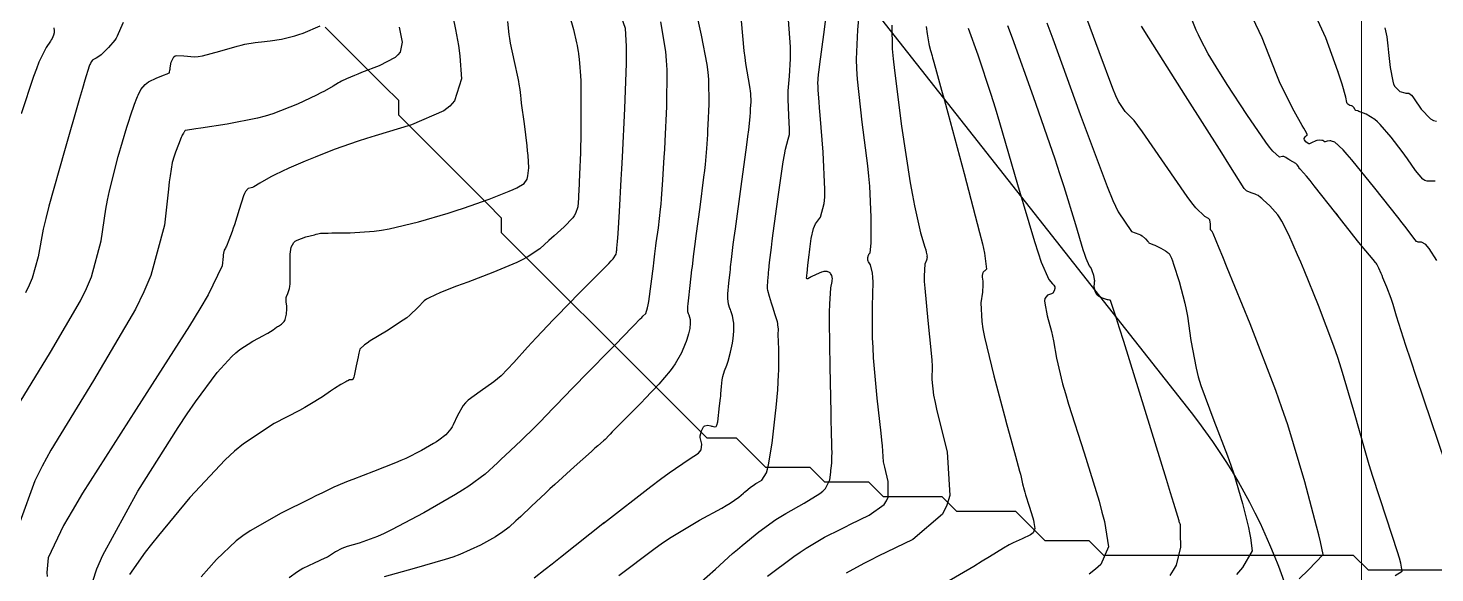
# Model space of a CAD drawing. Header units: metres. Extents: x 837475 to 838479, y 1189012 to 1191015.
# Drawn here: x 837785.8 to 837881.5, y 1189680.1 to 1189717.2 of the extents above; entities that cross this region are included whole.
import ezdxf

# ---------------------------------------------------------------- set-up
doc = ezdxf.new("R2010")
doc.units = ezdxf.units.M
doc.header["$LTSCALE"] = 0.3
doc.layers.add('COORD', color=7, linetype='Continuous', lineweight=20)
for name, color, linetype in [('COTAS 10', 1, 'Continuous'), ('COTAS INT', 252, 'Continuous'), ('DRENAJE', 5, 'Continuous'), ('VIA2', 121, 'Continuous')]:
    doc.layers.add(name, color=color, linetype=linetype)

msp = doc.modelspace()

# ---------------------------------------------------------------- linework, layer by layer
at = {"layer": 'COORD'}
msp.add_line((837876.514, 1189013.872), (837876.514, 1191013.872), dxfattribs=at)
at = {"layer": 'COTAS 10'}
for points in [[(837831.424, 1189679.346), (837832.56, 1189680.334), (837833.733, 1189681.398), (837834.054, 1189681.677), (837834.374, 1189681.949), (837835.514, 1189682.875), (837836.676, 1189683.712), (837837.009, 1189683.929), (837837.347, 1189684.138), (837838.61, 1189684.84), (837839.665, 1189685.482), (837839.872, 1189685.653), (837840.042, 1189685.823), (837840.351, 1189686.413), (837840.412, 1189686.94), (837840.426, 1189687.07), (837840.439, 1189687.193), (837840.474, 1189687.577), (837840.492, 1189687.951), (837840.494, 1189688.068), (837840.495, 1189688.19), (837840.486, 1189688.678), (837840.457, 1189689.83), (837840.446, 1189690.371), (837840.432, 1189691.008), (837840.369, 1189694.11), (837840.332, 1189697.206), (837840.335, 1189697.839), (837840.344, 1189698.376), (837840.425, 1189699.503), (837840.507, 1189699.931), (837840.517, 1189700.027), (837840.521, 1189700.113), (837840.489, 1189700.339), (837840.398, 1189700.48), (837840.365, 1189700.511), (837840.328, 1189700.539), (837840.168, 1189700.613), (837839.942, 1189700.613), (837839.864, 1189700.595), (837839.78, 1189700.569), (837839.418, 1189700.409), (837839.082, 1189700.235), (837839.015, 1189700.201), (837838.958, 1189700.172), (837838.842, 1189700.115), (837838.805, 1189700.104), (837838.797, 1189700.104), (837838.791, 1189700.105), (837838.777, 1189700.116), (837838.772, 1189700.132), (837838.771, 1189700.136), (837838.771, 1189700.139), (837838.77, 1189700.148), (837838.784, 1189700.288), (837838.792, 1189700.374), (837838.803, 1189700.48), (837838.857, 1189701.036), (837838.93, 1189701.736), (837838.953, 1189701.933), (837838.977, 1189702.131), (837839.071, 1189702.859), (837839.229, 1189703.531), (837839.293, 1189703.693), (837839.366, 1189703.845), (837839.703, 1189704.311), (837839.971, 1189705.233), (837840, 1189705.673), (837840.011, 1189706.194), (837839.886, 1189708.742), (837839.685, 1189711.256), (837839.646, 1189711.755), (837839.615, 1189712.169), (837839.564, 1189712.953), (837839.558, 1189713.163), (837839.556, 1189713.215), (837839.552, 1189713.264), (837839.536, 1189713.421), (837839.586, 1189714.015), (837839.625, 1189714.34), (837839.675, 1189714.735), (837839.945, 1189716.741), (837840.222, 1189718.879)], [(837881.655, 1189701.348), (837881.122, 1189702.182), (837881.002, 1189702.335), (837880.892, 1189702.454), (837880.595, 1189702.6), (837880.38, 1189702.596), (837880.323, 1189702.621), (837880.267, 1189702.657), (837880.076, 1189702.877), (837879.558, 1189703.577), (837879.296, 1189703.914), (837878.984, 1189704.314), (837877.43, 1189706.279), (837875.866, 1189708.204), (837875.546, 1189708.58), (837875.276, 1189708.887), (837874.712, 1189709.428), (837874.486, 1189709.494), (837874.429, 1189709.501), (837874.374, 1189709.504), (837874.197, 1189709.477), (837874.061, 1189709.442), (837874.032, 1189709.44), (837874.008, 1189709.441), (837873.953, 1189709.475), (837873.892, 1189709.52), (837873.864, 1189709.529), (837873.831, 1189709.536), (837873.672, 1189709.551), (837873.479, 1189709.528), (837873.426, 1189709.512), (837873.372, 1189709.492), (837873.176, 1189709.385), (837872.989, 1189709.311), (837872.94, 1189709.311), (837872.893, 1189709.321), (837872.733, 1189709.43), (837872.635, 1189709.586), (837872.627, 1189709.624), (837872.626, 1189709.66), (837872.693, 1189709.773), (837872.786, 1189709.861), (837872.803, 1189709.882), (837872.816, 1189709.9), (837872.828, 1189709.954), (837872.683, 1189710.22), (837872.596, 1189710.373), (837872.489, 1189710.559), (837871.933, 1189711.519), (837871.183, 1189713.005), (837870.953, 1189713.524), (837870.713, 1189714.089), (837869.77, 1189716.515), (837868.492, 1189719.222)], [(837824.923, 1189700.766), (837825.307, 1189701.155), (837825.468, 1189701.329), (837825.597, 1189701.477), (837825.814, 1189701.796), (837825.829, 1189701.92), (837825.832, 1189701.945), (837825.835, 1189701.966), (837825.839, 1189702.008), (837825.844, 1189702.045), (837825.846, 1189702.063), (837825.849, 1189702.085), (837825.864, 1189702.191), (837825.899, 1189702.651), (837825.915, 1189702.896), (837825.934, 1189703.192), (837826.026, 1189704.685), (837826.149, 1189706.871), (837826.188, 1189707.604), (837826.229, 1189708.392), (837826.394, 1189711.699), (837826.51, 1189714.769), (837826.52, 1189715.408), (837826.52, 1189715.955), (837826.44, 1189717.168), (837826.197, 1189717.868)], [(837785.249, 1189691.744), (837787.316, 1189695.124), (837789.365, 1189698.607), (837789.775, 1189699.453), (837790.115, 1189700.247), (837790.775, 1189702.688), (837791.083, 1189704.849), (837791.201, 1189705.467), (837791.334, 1189706.094), (837791.935, 1189708.431), (837792.524, 1189710.435), (837792.651, 1189710.853), (837792.761, 1189711.211), (837793.024, 1189712.009), (837793.189, 1189712.411), (837793.237, 1189712.519), (837793.286, 1189712.627), (837793.473, 1189713.004), (837793.756, 1189713.351), (837793.867, 1189713.439), (837793.992, 1189713.524), (837794.558, 1189713.801), (837795.086, 1189714.006), (837795.187, 1189714.045), (837795.269, 1189714.077), (837795.399, 1189714.129), (837795.403, 1189714.133), (837795.404, 1189714.137), (837795.406, 1189714.141), (837795.407, 1189714.142), (837795.41, 1189714.143), (837795.415, 1189714.15), (837795.416, 1189714.155), (837795.418, 1189714.161), (837795.424, 1189714.193), (837795.446, 1189714.321), (837795.456, 1189714.388), (837795.469, 1189714.468), (837795.532, 1189714.873), (837795.709, 1189715.236), (837795.794, 1189715.291), (837795.894, 1189715.326), (837796.385, 1189715.285), (837797.12, 1189715.231), (837797.375, 1189715.257), (837797.652, 1189715.301), (837798.836, 1189715.611), (837800.016, 1189715.962), (837800.289, 1189716.034), (837800.54, 1189716.093), (837801.256, 1189716.215), (837801.875, 1189716.278), (837802.064, 1189716.3), (837802.261, 1189716.326), (837803.039, 1189716.436), (837803.947, 1189716.65), (837804.227, 1189716.741), (837804.519, 1189716.845), (837805.674, 1189717.336)], [(837852.439, 1189717.352), (837852.754, 1189716.517), (837854.19, 1189712.517), (837855.647, 1189708.28), (837855.975, 1189707.294), (837856.271, 1189706.389), (837857.071, 1189703.8), (837857.57, 1189702.116), (837857.677, 1189701.782), (837857.77, 1189701.506), (837857.995, 1189700.985), (837858.121, 1189700.802), (837858.152, 1189700.738), (837858.182, 1189700.668), (837858.278, 1189700.367), (837858.341, 1189700.069), (837858.35, 1189700), (837858.355, 1189699.938)], [(837874.923, 1189709.225), (837874.712, 1189709.428)], [(837825.307, 1189701.155), (837824.475, 1189700.311), (837823.399, 1189699.24), (837823.085, 1189698.922), (837822.763, 1189698.595), (837821.542, 1189697.34), (837820.358, 1189696.092), (837820.061, 1189695.77), (837819.776, 1189695.457), (837818.854, 1189694.413), (837817.992, 1189693.514), (837817.745, 1189693.294), (837817.494, 1189693.085), (837816.556, 1189692.436), (837815.732, 1189691.839), (837815.553, 1189691.665), (837815.396, 1189691.486), (837815.003, 1189690.806), (837814.729, 1189690.173), (837814.645, 1189690.024), (837814.559, 1189689.887), (837814.22, 1189689.485), (837813.748, 1189689.122), (837813.577, 1189689.008), (837813.39, 1189688.889), (837812.57, 1189688.412), (837811.5, 1189687.88), (837811.155, 1189687.726), (837810.788, 1189687.568), (837809.288, 1189686.977), (837807.88, 1189686.444), (837807.572, 1189686.324), (837807.298, 1189686.216), (837806.605, 1189685.925), (837805.772, 1189685.523), (837805.41, 1189685.344), (837804.991, 1189685.136), (837803.007, 1189684.144), (837800.9, 1189682.942), (837800.404, 1189682.602), (837799.946, 1189682.259), (837798.608, 1189680.994), (837797.567, 1189679.825)], [(837863.494, 1189679.897), (837863.734, 1189680.259), (837863.926, 1189680.614), (837864.225, 1189681.826), (837864.214, 1189682.768), (837864.211, 1189682.952), (837864.208, 1189683.102), (837864.196, 1189683.366), (837864.181, 1189683.415), (837864.171, 1189683.445), (837864.148, 1189683.504), (837864.127, 1189683.562), (837864.122, 1189683.577), (837864.119, 1189683.591), (837864.11, 1189683.637), (837863.753, 1189684.814), (837863.529, 1189685.541), (837863.251, 1189686.443), (837861.798, 1189691.148), (837860.34, 1189695.85), (837860.059, 1189696.75), (837859.831, 1189697.475), (837859.453, 1189698.638), (837859.421, 1189698.657), (837859.412, 1189698.66), (837859.403, 1189698.662), (837859.369, 1189698.662), (837859.276, 1189698.678), (837859.231, 1189698.69), (837859.176, 1189698.706), (837858.908, 1189698.79), (837858.631, 1189698.926), (837858.572, 1189698.974), (837858.521, 1189699.027), (837858.398, 1189699.258), (837858.345, 1189699.494), (837858.338, 1189699.551), (837858.334, 1189699.604), (837858.346, 1189699.763), (837858.355, 1189699.938)]]:
    msp.add_lwpolyline(points, dxfattribs=at)
at = {"layer": 'COTAS INT'}
for points in [[(837836.105, 1189679.852), (837837.897, 1189681.194), (837838.331, 1189681.497), (837838.738, 1189681.769), (837839.981, 1189682.506), (837841.097, 1189683.066), (837841.424, 1189683.228), (837841.759, 1189683.392), (837843.031, 1189684.01), (837844.033, 1189684.749), (837844.198, 1189684.99), (837844.314, 1189685.247), (837844.324, 1189686.307), (837844.082, 1189687.276), (837844.038, 1189687.476), (837844.004, 1189687.646), (837843.965, 1189688.013), (837843.922, 1189688.727), (837843.886, 1189689.116), (837843.838, 1189689.588), (837843.577, 1189691.981), (837843.326, 1189694.728), (837843.285, 1189695.422), (837843.257, 1189696.089), (837843.258, 1189698.257), (837843.287, 1189699.893), (837843.276, 1189700.223), (837843.258, 1189700.5), (837843.121, 1189701.059), (837842.977, 1189701.263), (837842.953, 1189701.317), (837842.935, 1189701.37), (837842.93, 1189701.554), (837842.977, 1189701.712), (837842.994, 1189701.75), (837843.011, 1189701.785), (837843.085, 1189701.89), (837843.148, 1189702.315), (837843.159, 1189702.553), (837843.166, 1189702.842), (837843.168, 1189704.319), (837843.063, 1189706.413), (837843.003, 1189707.092), (837842.93, 1189707.814), (837842.553, 1189710.777), (837842.225, 1189713.714), (837842.183, 1189714.419), (837842.161, 1189715.077), (837842.257, 1189717.064), (837842.457, 1189719.358)], [(837881.546, 1189706.759), (837880.988, 1189706.751), (837880.84, 1189706.814), (837880.695, 1189706.907), (837880.196, 1189707.481), (837879.651, 1189708.293), (837879.478, 1189708.535), (837879.294, 1189708.786), (837878.547, 1189709.755), (837877.792, 1189710.616), (837877.603, 1189710.798), (837877.422, 1189710.955), (837876.843, 1189711.321), (837876.418, 1189711.486), (837876.335, 1189711.516), (837876.267, 1189711.541), (837876.148, 1189711.575), (837876.123, 1189711.582), (837876.116, 1189711.589), (837876.108, 1189711.598), (837876.075, 1189711.65), (837876.04, 1189711.715), (837876.03, 1189711.732), (837876.02, 1189711.75), (837875.983, 1189711.811), (837875.921, 1189711.862), (837875.895, 1189711.873), (837875.865, 1189711.882), (837875.728, 1189711.905), (837875.587, 1189712.001), (837875.556, 1189712.057), (837875.527, 1189712.126), (837875.451, 1189712.48), (837875.21, 1189713.366), (837875.077, 1189713.769), (837874.916, 1189714.242), (837874.097, 1189716.519), (837872.887, 1189719.151)], [(837814.699, 1189717.969), (837814.887, 1189717.093), (837815.081, 1189716.004), (837815.125, 1189715.651), (837815.166, 1189715.277), (837815.278, 1189713.739), (837814.809, 1189712.233), (837814.483, 1189711.878), (837814.072, 1189711.55), (837811.879, 1189710.59), (837809.402, 1189709.857), (837808.812, 1189709.671), (837808.263, 1189709.493), (837806.625, 1189708.914), (837805.318, 1189708.396), (837804.978, 1189708.257), (837804.647, 1189708.119), (837803.53, 1189707.635), (837802.586, 1189707.193), (837802.364, 1189707.081), (837802.16, 1189706.974), (837801.566, 1189706.626), (837801.15, 1189706.377), (837801.058, 1189706.333), (837800.977, 1189706.299), (837800.768, 1189706.265), (837800.587, 1189706.066), (837800.523, 1189705.928), (837800.453, 1189705.753), (837800.151, 1189704.824), (837799.838, 1189703.794), (837799.76, 1189703.557), (837799.687, 1189703.341), (837799.458, 1189702.734), (837799.287, 1189702.343), (837799.251, 1189702.263), (837799.219, 1189702.196), (837799.145, 1189702.055), (837799.095, 1189701.855), (837799.078, 1189701.75), (837799.061, 1189701.624), (837798.989, 1189700.989), (837798.047, 1189699.022), (837797.481, 1189698.055), (837796.783, 1189696.906), (837793.158, 1189691.231), (837789.508, 1189685.502), (837788.794, 1189684.318), (837788.208, 1189683.309), (837787.164, 1189681.117), (837787.079, 1189680.106), (837787.098, 1189679.841)], [(837822.615, 1189718.112), (837822.901, 1189717.08), (837823.107, 1189716.171), (837823.145, 1189715.994), (837823.177, 1189715.85), (837823.225, 1189715.602), (837823.239, 1189715.457), (837823.249, 1189715.379), (837823.261, 1189715.284), (837823.324, 1189714.803), (837823.387, 1189713.937), (837823.398, 1189713.599), (837823.406, 1189713.219), (837823.415, 1189711.493), (837823.395, 1189709.621), (837823.386, 1189709.149), (837823.375, 1189708.697), (837823.321, 1189707.231), (837823.263, 1189706.076), (837823.25, 1189705.821), (837823.239, 1189705.593), (837823.206, 1189705.003), (837823.049, 1189704.549), (837822.959, 1189704.407), (837822.849, 1189704.258), (837822.281, 1189703.661), (837821.598, 1189703.038), (837821.416, 1189702.873), (837821.235, 1189702.711), (837820.607, 1189702.151), (837819.744, 1189701.575), (837819.417, 1189701.403), (837819.05, 1189701.226), (837817.406, 1189700.539), (837815.708, 1189699.893), (837814.937, 1189699.6), (837813.852, 1189699.187), (837813.074, 1189698.825), (837812.898, 1189698.716), (837812.738, 1189698.602), (837812.303, 1189698.162), (837811.778, 1189697.632), (837811.562, 1189697.463), (837811.316, 1189697.284), (837810.173, 1189696.553), (837809.08, 1189695.88), (837808.867, 1189695.737), (837808.691, 1189695.612), (837808.378, 1189695.317), (837808.301, 1189695.039), (837808.274, 1189694.926), (837808.245, 1189694.796), (837808.12, 1189694.195), (837808, 1189693.622), (837807.974, 1189693.51), (837807.95, 1189693.418), (837807.89, 1189693.255), (837807.847, 1189693.233), (837807.834, 1189693.23), (837807.821, 1189693.228), (837807.77, 1189693.233), (837807.719, 1189693.241), (837807.694, 1189693.241), (837807.654, 1189693.23), (837807.543, 1189693.172), (837807.487, 1189693.141), (837807.419, 1189693.104), (837807.08, 1189692.916), (837806.635, 1189692.648), (837806.501, 1189692.56), (837806.362, 1189692.467), (837805.819, 1189692.08), (837804.967, 1189691.542), (837804.633, 1189691.353), (837804.257, 1189691.148), (837802.543, 1189690.261), (837800.452, 1189688.88), (837799.839, 1189688.363), (837799.21, 1189687.788), (837796.811, 1189685.225), (837794.66, 1189682.627), (837794.187, 1189682.03), (837793.767, 1189681.487), (837792.693, 1189679.966)], [(837831.184, 1189718.536), (837831.591, 1189716.708), (837831.971, 1189714.706), (837832.037, 1189714.188), (837832.086, 1189713.687), (837832.121, 1189712.008), (837832.05, 1189710.588), (837832.032, 1189710.249), (837832.016, 1189709.935), (837831.963, 1189708.996), (837831.862, 1189707.905), (837831.815, 1189707.494), (837831.76, 1189707.036), (837831.492, 1189704.989), (837831.228, 1189703.04), (837831.175, 1189702.644), (837831.132, 1189702.309), (837831.046, 1189701.619), (837830.994, 1189701.144), (837830.971, 1189700.945), (837830.944, 1189700.717), (837830.814, 1189699.652), (837830.699, 1189698.618), (837830.681, 1189698.409), (837830.668, 1189698.234), (837830.673, 1189697.885), (837830.718, 1189697.748), (837830.731, 1189697.708), (837830.744, 1189697.667), (837830.796, 1189697.508), (837830.836, 1189697.334), (837830.842, 1189697.282), (837830.847, 1189697.228), (837830.847, 1189697.024), (837830.821, 1189696.79), (837830.81, 1189696.719), (837830.796, 1189696.645), (837830.732, 1189696.353), (837830.611, 1189695.968), (837830.562, 1189695.834), (837830.506, 1189695.689), (837830.247, 1189695.07), (837829.826, 1189694.319), (837829.668, 1189694.091), (837829.491, 1189693.854), (837828.702, 1189692.927), (837827.784, 1189691.949), (837827.526, 1189691.68), (837827.267, 1189691.413), (837826.317, 1189690.453), (837825.547, 1189689.683), (837825.401, 1189689.535), (837825.284, 1189689.416), (837825.104, 1189689.219), (837825.086, 1189689.189), (837825.071, 1189689.175), (837825.052, 1189689.158), (837824.946, 1189689.076), (837824.923, 1189689.057)], [(837872.279, 1189679.687), (837872.915, 1189680.291), (837873.924, 1189681.339), (837873.73, 1189682.195), (837873.609, 1189682.676), (837873.458, 1189683.265), (837872.667, 1189686.274), (837871.499, 1189690.177), (837871.109, 1189691.329), (837870.692, 1189692.512), (837868.946, 1189697.039), (837867.384, 1189700.861), (837867.082, 1189701.599), (837866.837, 1189702.198), (837866.423, 1189703.205), (837866.383, 1189703.291), (837866.373, 1189703.31), (837866.364, 1189703.326), (837866.337, 1189703.366), (837866.314, 1189703.386), (837866.308, 1189703.39), (837866.301, 1189703.394), (837866.277, 1189703.399), (837866.258, 1189703.465), (837866.255, 1189703.507), (837866.253, 1189703.559), (837866.252, 1189703.831), (837866.195, 1189704.117), (837866.157, 1189704.177), (837866.11, 1189704.229), (837865.861, 1189704.348), (837865.255, 1189704.935), (837864.984, 1189705.281), (837864.667, 1189705.708), (837863.149, 1189707.912), (837861.631, 1189710.121), (837861.315, 1189710.55), (837861.045, 1189710.9), (837860.443, 1189711.504), (837859.983, 1189712.181), (837859.803, 1189712.576), (837859.598, 1189713.062), (837858.667, 1189715.569), (837857.681, 1189718.261)], [(837882.236, 1189687.561), (837880.269, 1189693.39), (837879.875, 1189694.57), (837879.547, 1189695.562), (837878.91, 1189697.576), (837878.683, 1189698.354), (837878.613, 1189698.567), (837878.541, 1189698.778), (837878.255, 1189699.532), (837877.985, 1189700.188), (837877.923, 1189700.337), (837877.866, 1189700.473), (837877.706, 1189700.846), (837877.57, 1189701.106), (837877.528, 1189701.17), (837877.485, 1189701.23), (837877.313, 1189701.421), (837876.812, 1189702.009), (837876.561, 1189702.32), (837876.261, 1189702.696), (837874.772, 1189704.59), (837873.305, 1189706.453), (837873.019, 1189706.81), (837872.785, 1189707.098), (837872.373, 1189707.563), (837872.306, 1189707.601), (837872.29, 1189707.62), (837872.274, 1189707.642), (837872.225, 1189707.752), (837872.143, 1189707.883), (837872.106, 1189707.919), (837872.064, 1189707.954), (837871.861, 1189708.078), (837871.64, 1189708.197), (837871.587, 1189708.229), (837871.536, 1189708.26), (837871.382, 1189708.369), (837871.235, 1189708.439), (837871.189, 1189708.445), (837871.142, 1189708.447), (837870.952, 1189708.404), (837870.487, 1189708.8), (837870.265, 1189709.077), (837870.003, 1189709.427), (837868.723, 1189711.294), (837867.38, 1189713.354), (837867.078, 1189713.824), (837866.807, 1189714.252), (837866.084, 1189715.435), (837865.566, 1189716.422), (837865.424, 1189716.725), (837865.284, 1189717.042), (837864.785, 1189718.293)], [(837811.047, 1189717.254), (837811.085, 1189717.019), (837811.239, 1189716.237), (837811.102, 1189715.545), (837810.956, 1189715.367), (837810.763, 1189715.194), (837809.673, 1189714.617), (837808.483, 1189714.153), (837808.227, 1189714.052), (837808.002, 1189713.962), (837807.455, 1189713.733), (837807.11, 1189713.564), (837807.013, 1189713.51), (837806.914, 1189713.455), (837806.553, 1189713.231), (837805.957, 1189712.895), (837805.71, 1189712.768), (837805.429, 1189712.627), (837804.117, 1189711.998), (837802.445, 1189711.35), (837801.936, 1189711.198), (837801.407, 1189711.057), (837799.33, 1189710.647), (837797.551, 1189710.379), (837797.211, 1189710.328), (837796.936, 1189710.286), (837796.493, 1189710.221), (837796.477, 1189710.21), (837796.472, 1189710.204), (837796.466, 1189710.196), (837796.442, 1189710.154), (837796.413, 1189710.105), (837796.404, 1189710.092), (837796.395, 1189710.08), (837796.361, 1189710.04), (837796.289, 1189709.898), (837796.256, 1189709.822), (837796.218, 1189709.73), (837796.034, 1189709.266), (837795.835, 1189708.73), (837795.787, 1189708.594), (837795.742, 1189708.462), (837795.606, 1189708.03), (837795.454, 1189707.133), (837795.4, 1189706.708), (837795.34, 1189706.207), (837795.077, 1189703.76), (837794.153, 1189700.346), (837793.677, 1189699.235), (837793.104, 1189698.051), (837790.237, 1189693.178), (837787.344, 1189688.448), (837786.755, 1189687.355), (837786.258, 1189686.356), (837785.227, 1189683.53)], [(837787.549, 1189717.196), (837787.551, 1189717.152), (837787.562, 1189717.039), (837787.566, 1189716.942), (837787.563, 1189716.908), (837787.559, 1189716.871), (837787.529, 1189716.713), (837787.426, 1189716.474), (837787.375, 1189716.386), (837787.315, 1189716.289), (837787.016, 1189715.861), (837786.536, 1189714.871), (837786.36, 1189714.42), (837786.167, 1189713.892), (837785.316, 1189711.347)], [(837792.264, 1189717.577), (837792.092, 1189717.152), (837791.863, 1189716.645), (837791.779, 1189716.505), (837791.686, 1189716.367), (837791.276, 1189715.87), (837790.859, 1189715.458), (837790.762, 1189715.372), (837790.674, 1189715.3), (837790.42, 1189715.141), (837790.248, 1189715.056), (837790.209, 1189715.03), (837790.176, 1189715.003), (837790.089, 1189714.897), (837790.032, 1189714.782), (837790.002, 1189714.716), (837789.952, 1189714.593), (837789.663, 1189713.634), (837789.499, 1189713.073), (837789.297, 1189712.384), (837788.264, 1189708.831), (837787.214, 1189705.056), (837787.003, 1189704.226), (837786.826, 1189703.491), (837786.474, 1189701.615), (837786.077, 1189700.149), (837785.873, 1189699.671), (837785.627, 1189699.163)], [(837790.195, 1189679.518), (837790.474, 1189680.353), (837790.87, 1189681.301), (837793.268, 1189685.655), (837796.013, 1189689.989), (837796.628, 1189690.923), (837797.18, 1189691.742), (837798.649, 1189693.741), (837799.665, 1189694.827), (837799.932, 1189695.07), (837800.192, 1189695.289), (837801.077, 1189695.874), (837801.803, 1189696.25), (837801.963, 1189696.337), (837802.104, 1189696.417), (837802.465, 1189696.645), (837802.702, 1189696.812), (837802.766, 1189696.855), (837802.828, 1189696.895), (837803.045, 1189697.025), (837803.223, 1189697.198), (837803.261, 1189697.266), (837803.293, 1189697.343), (837803.369, 1189697.693), (837803.393, 1189698.07), (837803.393, 1189698.164), (837803.391, 1189698.254), (837803.358, 1189698.541), (837803.345, 1189698.785), (837803.355, 1189698.848), (837803.371, 1189698.908), (837803.479, 1189699.107), (837803.592, 1189699.444), (837803.611, 1189699.592), (837803.625, 1189699.763), (837803.634, 1189700.578), (837803.626, 1189701.426), (837803.63, 1189701.618), (837803.637, 1189701.792), (837803.684, 1189702.268), (837803.878, 1189702.59), (837803.977, 1189702.668), (837804.097, 1189702.74), (837804.694, 1189702.959), (837805.288, 1189703.112), (837805.405, 1189703.142), (837805.502, 1189703.168), (837805.683, 1189703.216), (837806.021, 1189703.228), (837806.218, 1189703.23), (837806.459, 1189703.232), (837807.703, 1189703.236), (837809.351, 1189703.352), (837809.848, 1189703.425), (837810.362, 1189703.516), (837812.366, 1189703.989), (837814.389, 1189704.584), (837814.916, 1189704.752), (837815.429, 1189704.92), (837817.159, 1189705.536), (837818.522, 1189706.078), (837818.802, 1189706.2), (837819.04, 1189706.309), (837819.551, 1189706.599), (837819.742, 1189706.891), (837819.779, 1189707.001), (837819.809, 1189707.123), (837819.857, 1189707.67), (837819.814, 1189708.513), (837819.786, 1189708.823), (837819.75, 1189709.165), (837819.563, 1189710.674), (837819.377, 1189712.081), (837819.342, 1189712.358), (837819.314, 1189712.587), (837819.273, 1189713.009), (837819.217, 1189713.363), (837819.179, 1189713.549), (837819.131, 1189713.774), (837818.88, 1189714.904), (837818.619, 1189716.164), (837818.566, 1189716.47), (837818.521, 1189716.757), (837818.429, 1189717.643)], [(837824.923, 1189683.437), (837825.017, 1189683.511), (837828.162, 1189685.971), (837828.831, 1189686.476), (837829.413, 1189686.906), (837830.786, 1189687.826), (837831.403, 1189688.24), (837831.509, 1189688.351), (837831.586, 1189688.46), (837831.627, 1189688.843), (837831.537, 1189689.21), (837831.531, 1189689.31), (837831.533, 1189689.408), (837831.608, 1189689.755), (837831.755, 1189690.02), (837831.802, 1189690.067), (837831.851, 1189690.102), (837832.053, 1189690.134), (837832.255, 1189690.092), (837832.304, 1189690.08), (837832.352, 1189690.069), (837832.5, 1189690.031), (837832.612, 1189690.063), (837832.637, 1189690.095), (837832.659, 1189690.138), (837832.716, 1189690.38), (837832.849, 1189691.456), (837832.908, 1189691.983), (837832.921, 1189692.126), (837832.933, 1189692.268), (837832.966, 1189692.772), (837833.015, 1189693.238), (837833.036, 1189693.355), (837833.062, 1189693.468), (837833.184, 1189693.834), (837833.334, 1189694.234), (837833.377, 1189694.367), (837833.42, 1189694.511), (837833.58, 1189695.112), (837833.718, 1189695.737), (837833.747, 1189695.896), (837833.771, 1189696.048), (837833.826, 1189696.548), (837833.826, 1189696.987), (837833.817, 1189697.101), (837833.803, 1189697.212), (837833.716, 1189697.587), (837833.607, 1189697.926), (837833.578, 1189698.014), (837833.55, 1189698.1), (837833.453, 1189698.393), (837833.399, 1189698.78), (837833.397, 1189698.926), (837833.402, 1189699.089), (837833.466, 1189699.817), (837833.557, 1189700.574), (837833.578, 1189700.755), (837833.597, 1189700.923), (837833.65, 1189701.425), (837833.775, 1189702.442), (837833.84, 1189702.934), (837833.918, 1189703.518), (837834.306, 1189706.389), (837834.69, 1189709.228), (837834.765, 1189709.793), (837834.826, 1189710.261), (837834.931, 1189711.151), (837834.949, 1189711.466), (837834.954, 1189711.572), (837834.96, 1189711.686), (837834.984, 1189712.162), (837834.973, 1189712.725), (837834.956, 1189712.894), (837834.934, 1189713.067), (837834.806, 1189713.739), (837834.633, 1189714.775), (837834.582, 1189715.178), (837834.529, 1189715.631), (837834.33, 1189717.689)], [(837824.923, 1189694.788), (837825.497, 1189695.373), (837825.867, 1189695.752), (837826.194, 1189696.086), (837827.006, 1189696.921), (837827.45, 1189697.38), (837827.545, 1189697.478), (837827.627, 1189697.562), (837827.822, 1189697.759), (837827.949, 1189698.135), (837827.988, 1189698.332), (837828.03, 1189698.569), (837828.196, 1189699.762), (837828.343, 1189700.963), (837828.372, 1189701.205), (837828.396, 1189701.407), (837828.443, 1189701.813), (837828.488, 1189702.177), (837828.511, 1189702.354), (837828.539, 1189702.563), (837828.678, 1189703.59), (837828.829, 1189704.844), (837828.865, 1189705.195), (837828.898, 1189705.548), (837828.994, 1189706.841), (837829.082, 1189708.403), (837829.11, 1189708.927), (837829.139, 1189709.49), (837829.258, 1189711.853), (837829.274, 1189714.333), (837829.239, 1189714.969), (837829.187, 1189715.584), (837828.855, 1189717.623)], [(837825.983, 1189679.906), (837828.361, 1189681.704), (837828.969, 1189682.128), (837829.555, 1189682.521), (837831.49, 1189683.675), (837832.991, 1189684.491), (837833.303, 1189684.671), (837833.571, 1189684.832), (837834.166, 1189685.246), (837834.467, 1189685.518), (837834.549, 1189685.59), (837834.631, 1189685.66), (837834.924, 1189685.897), (837835.222, 1189686.112), (837835.307, 1189686.168), (837835.394, 1189686.221), (837835.718, 1189686.401), (837836.027, 1189686.888), (837836.105, 1189687.136), (837836.179, 1189687.432), (837836.417, 1189688.908), (837836.608, 1189690.558), (837836.651, 1189690.963), (837836.691, 1189691.347), (837836.801, 1189692.548), (837836.863, 1189693.591), (837836.872, 1189693.874), (837836.878, 1189694.156), (837836.868, 1189695.154), (837836.844, 1189695.988), (837836.841, 1189696.166), (837836.839, 1189696.321), (837836.843, 1189696.69), (837836.82, 1189696.974), (837836.8, 1189697.074), (837836.775, 1189697.185), (837836.637, 1189697.665), (837836.469, 1189698.185), (837836.425, 1189698.321), (837836.381, 1189698.453), (837836.233, 1189698.901), (837836.129, 1189699.325), (837836.114, 1189699.442), (837836.104, 1189699.559), (837836.118, 1189699.982), (837836.17, 1189700.431), (837836.185, 1189700.564), (837836.2, 1189700.702), (837836.253, 1189701.231), (837836.375, 1189702.253), (837836.433, 1189702.701), (837836.501, 1189703.22), (837836.835, 1189705.693), (837837.183, 1189708.082), (837837.261, 1189708.55), (837837.33, 1189708.933), (837837.514, 1189709.615), (837837.6, 1189709.943), (837837.609, 1189710.104), (837837.611, 1189710.294), (837837.562, 1189711.234), (837837.513, 1189712.336), (837837.514, 1189712.63), (837837.522, 1189712.918), (837837.606, 1189713.917), (837837.674, 1189715.091), (837837.672, 1189715.49), (837837.66, 1189715.92), (837837.543, 1189717.741)], [(837844.57, 1189717.387), (837844.595, 1189715.783), (837844.655, 1189715.09), (837844.739, 1189714.289), (837845.231, 1189710.5), (837845.821, 1189706.653), (837845.965, 1189705.817)], [(837846.904, 1189717.294), (837846.97, 1189716.786), (837847.057, 1189716.244), (837847.081, 1189716.116), (837847.106, 1189715.998), (837847.194, 1189715.649), (837847.302, 1189715.291), (837847.338, 1189715.167), (837847.377, 1189715.032), (837847.541, 1189714.455), (837847.95, 1189712.962), (837848.144, 1189712.249), (837848.373, 1189711.407), (837849.488, 1189707.286), (837850.539, 1189703.266), (837850.726, 1189702.487), (837850.869, 1189701.854), (837851.01, 1189700.774), (837850.883, 1189700.662), (837850.858, 1189700.637), (837850.836, 1189700.616), (837850.789, 1189700.564), (837850.767, 1189700.526), (837850.761, 1189700.514), (837850.755, 1189700.501), (837850.731, 1189700.446), (837850.719, 1189700.335), (837850.72, 1189700.285), (837850.722, 1189700.228), (837850.747, 1189699.954), (837850.751, 1189699.53), (837850.741, 1189699.378), (837850.725, 1189699.21), (837850.627, 1189698.479), (837850.681, 1189697.21), (837850.762, 1189696.703), (837850.871, 1189696.129), (837851.502, 1189693.495), (837852.224, 1189690.79), (837852.391, 1189690.17), (837852.543, 1189689.607), (837852.975, 1189688.042), (837853.256, 1189687.021), (837853.314, 1189686.801), (837853.362, 1189686.609), (837853.466, 1189686.142), (837853.563, 1189685.733), (837853.607, 1189685.577), (837853.658, 1189685.403), (837853.908, 1189684.62), (837854.15, 1189683.839), (837854.197, 1189683.665), (837854.235, 1189683.509), (837854.302, 1189683.102), (837854.177, 1189682.819), (837854.095, 1189682.742), (837853.991, 1189682.665), (837853.444, 1189682.393), (837852.832, 1189682.132), (837852.687, 1189682.062), (837852.553, 1189681.994), (837852.159, 1189681.757), (837851.206, 1189681.166), (837850.719, 1189680.874), (837850.136, 1189680.527), (837847.225, 1189678.812)], [(837849.765, 1189717.19), (837850.423, 1189715.359), (837851.302, 1189712.676), (837851.586, 1189711.757), (837851.888, 1189710.761), (837853.124, 1189706.528), (837854.271, 1189702.656), (837854.517, 1189701.888), (837854.732, 1189701.253), (837855.247, 1189700.057), (837855.5, 1189699.779), (837855.55, 1189699.723), (837855.59, 1189699.675), (837855.66, 1189699.575), (837855.66, 1189699.505), (837855.656, 1189699.477), (837855.651, 1189699.444), (837855.618, 1189699.292), (837855.522, 1189699.139), (837855.477, 1189699.106), (837855.423, 1189699.077), (837855.164, 1189699.003), (837854.972, 1189698.759), (837854.961, 1189698.622), (837854.968, 1189698.454), (837855.145, 1189697.6), (837855.422, 1189696.515), (837855.493, 1189696.203), (837855.56, 1189695.885), (837855.778, 1189694.696), (837856.185, 1189692.967), (837856.371, 1189692.309), (837856.589, 1189691.573), (837857.642, 1189688.267), (837858.664, 1189684.963), (837858.863, 1189684.229), (837859.026, 1189683.572), (837859.31, 1189681.851), (837858.782, 1189680.654), (837858.433, 1189680.328), (837857.995, 1189680.005)], [(837855.114, 1189717.539), (837855.531, 1189716.447), (837857.385, 1189711.309), (837859.212, 1189706.391), (837859.613, 1189705.438), (837859.968, 1189704.662), (837860.868, 1189703.335), (837861.382, 1189703.152), (837861.493, 1189703.098), (837861.59, 1189703.042), (837861.829, 1189702.828), (837861.978, 1189702.641), (837862.019, 1189702.602), (837862.06, 1189702.57), (837862.207, 1189702.501), (837862.397, 1189702.434), (837862.466, 1189702.404), (837862.541, 1189702.367), (837862.871, 1189702.192), (837863.187, 1189702.01), (837863.253, 1189701.97), (837863.311, 1189701.934), (837863.446, 1189701.843), (837863.594, 1189701.513), (837863.66, 1189701.326), (837863.738, 1189701.099), (837864.109, 1189699.934), (837864.501, 1189698.445), (837864.592, 1189698.012), (837864.675, 1189697.57), (837864.911, 1189695.903), (837865.262, 1189694.018), (837865.419, 1189693.44), (837865.601, 1189692.837), (837866.471, 1189690.457), (837867.403, 1189688.047), (837867.624, 1189687.426), (837867.828, 1189686.825), (837868.432, 1189684.82), (837868.833, 1189683.184), (837868.91, 1189682.814), (837868.972, 1189682.481), (837869.074, 1189681.583), (837868.421, 1189680.452), (837868.007, 1189679.973)], [(837878.808, 1189679.915), (837879.293, 1189680.205), (837879.201, 1189680.738), (837879.101, 1189681.085), (837878.967, 1189681.518), (837878.215, 1189683.799), (837877.288, 1189686.651), (837877.046, 1189687.443), (837876.809, 1189688.236), (837876.005, 1189691.111), (837875.171, 1189693.964), (837874.915, 1189694.744), (837874.649, 1189695.52), (837873.6, 1189698.286), (837872.612, 1189700.689), (837872.384, 1189701.237), (837872.176, 1189701.734), (837871.589, 1189703.101), (837871.113, 1189704.033), (837870.974, 1189704.255), (837870.832, 1189704.461), (837870.294, 1189705.074), (837869.833, 1189705.494), (837869.74, 1189705.578), (837869.661, 1189705.648), (837869.499, 1189705.783), (837869.385, 1189705.838), (837869.336, 1189705.857), (837869.279, 1189705.878), (837869.011, 1189705.969), (837868.745, 1189706.077), (837868.69, 1189706.108), (837868.642, 1189706.14), (837868.536, 1189706.262), (837867.892, 1189707.308), (837867.506, 1189707.923), (837867.029, 1189708.679), (837864.557, 1189712.583), (837862.048, 1189716.533), (837861.549, 1189717.318)], [(837878.115, 1189717.21), (837878.243, 1189716.6), (837878.317, 1189715.978), (837878.341, 1189715.761), (837878.367, 1189715.524), (837878.473, 1189714.508), (837878.645, 1189713.562), (837878.711, 1189713.37), (837878.787, 1189713.207), (837879.127, 1189712.873), (837879.463, 1189712.77), (837879.534, 1189712.754), (837879.597, 1189712.744), (837879.747, 1189712.751), (837879.93, 1189712.61), (837880.014, 1189712.506), (837880.112, 1189712.373), (837880.585, 1189711.66), (837881.222, 1189711), (837881.424, 1189710.902), (837881.637, 1189710.84)], [(837874.916, 1189714.242), (837874.923, 1189714.22)], [(837845.965, 1189705.817), (837846.101, 1189705.079), (837846.523, 1189703.242), (837846.814, 1189702.276), (837846.868, 1189702.088), (837846.909, 1189701.934), (837846.961, 1189701.664), (837846.946, 1189701.623), (837846.945, 1189701.614), (837846.946, 1189701.605), (837846.962, 1189701.579), (837846.955, 1189701.493), (837846.942, 1189701.447), (837846.923, 1189701.39), (837846.813, 1189701.105), (837846.757, 1189700.304), (837846.773, 1189699.923), (837846.801, 1189699.473), (837847.014, 1189697.272), (837847.24, 1189695.042), (837847.276, 1189694.573), (837847.301, 1189694.169), (837847.296, 1189693.246), (837847.407, 1189692.185), (837847.505, 1189691.694), (837847.632, 1189691.117), (837848.333, 1189688.319), (837848.517, 1189685.364), (837848.318, 1189684.687), (837848.01, 1189684.072), (837845.996, 1189682.362), (837843.644, 1189681.213), (837843.123, 1189680.952), (837842.659, 1189680.715), (837841.457, 1189680.066)], [(837874.772, 1189704.59), (837874.923, 1189704.397)], [(837825.497, 1189695.373), (837823.792, 1189693.634), (837822.157, 1189691.96), (837821.831, 1189691.623), (837821.559, 1189691.341), (837821.032, 1189690.777), (837820.669, 1189690.395), (837820.5, 1189690.227), (837820.302, 1189690.032), (837819.339, 1189689.105), (837818.261, 1189688.082), (837817.989, 1189687.827), (837817.73, 1189687.585), (837816.891, 1189686.813), (837815.789, 1189685.987), (837815.363, 1189685.71), (837814.884, 1189685.413), (837812.721, 1189684.168), (837810.522, 1189683.013), (837810.021, 1189682.773), (837809.567, 1189682.567), (837808.317, 1189682.109), (837807.497, 1189681.875), (837807.314, 1189681.81), (837807.151, 1189681.745), (837806.721, 1189681.507), (837806.312, 1189681.246), (837806.161, 1189681.165), (837805.995, 1189681.082), (837805.258, 1189680.751), (837804.487, 1189680.383), (837804.298, 1189680.275), (837804.12, 1189680.166), (837803.565, 1189679.75)], [(837874.923, 1189694.718), (837874.915, 1189694.744)], [(837824.946, 1189689.076), (837824.558, 1189688.742), (837824.36, 1189688.567), (837824.123, 1189688.356), (837822.942, 1189687.296), (837821.626, 1189686.1), (837821.303, 1189685.804), (837820.999, 1189685.523), (837820.052, 1189684.633), (837819.315, 1189683.934), (837819.144, 1189683.772), (837818.987, 1189683.625), (837818.536, 1189683.208), (837818.017, 1189682.819), (837817.816, 1189682.689), (837817.591, 1189682.549), (837816.573, 1189681.963), (837815.163, 1189681.327), (837814.691, 1189681.155), (837814.184, 1189680.986), (837812.058, 1189680.392), (837810.015, 1189679.809)], [(837825.017, 1189683.511), (837822.021, 1189681.132), (837821.446, 1189680.677), (837820.98, 1189680.31), (837820.218, 1189679.722)]]:
    msp.add_lwpolyline(points, dxfattribs=at)
at = {"layer": 'DRENAJE'}
msp.add_polyline3d([(837882.986, 1189680.26, 0), (837876.988, 1189680.26, 0), (837875.989, 1189681.26, 0), (837858.994, 1189681.26, 0), (837857.995, 1189682.26, 0), (837854.996, 1189682.26, 0), (837853.996, 1189683.259, 0), (837852.996, 1189684.259, 0), (837848.998, 1189684.259, 0), (837847.998, 1189685.259, 0), (837843.999, 1189685.259, 0), (837843, 1189686.258, 0), (837840.001, 1189686.258, 0), (837839.001, 1189687.258, 0), (837836.002, 1189687.258, 0), (837835.002, 1189688.258, 0), (837834.003, 1189689.257, 0), (837832.003, 1189689.257, 0), (837831.004, 1189690.257, 0), (837830.004, 1189691.257, 0), (837829.004, 1189692.256, 0), (837828.005, 1189693.256, 0), (837827.005, 1189694.256, 0), (837826.005, 1189695.255, 0), (837825.006, 1189696.255, 0), (837824.006, 1189697.255, 0), (837823.006, 1189698.254, 0), (837822.007, 1189699.254, 0), (837821.007, 1189700.254, 0), (837819.008, 1189702.253, 0), (837818.008, 1189703.253, 0), (837818.008, 1189704.252, 0), (837817.008, 1189705.252, 0), (837815.009, 1189707.251, 0), (837814.009, 1189708.251, 0), (837812.01, 1189710.25, 0), (837811.01, 1189711.25, 0), (837811.01, 1189712.25, 0), (837810.011, 1189713.249, 0), (837809.011, 1189714.249, 0), (837808.011, 1189715.249, 0), (837807.012, 1189716.248, 0), (837806.012, 1189717.248, 0)], dxfattribs=at)
at = {"layer": 'VIA2'}
msp.add_line((837864.948, 1189691.003), (837766.844, 1189815.771), dxfattribs=at)
msp.add_arc((837833.505, 1189666.279), 40, 325.14879, 38.17764, dxfattribs=at)

doc.saveas('drawing.dxf')
